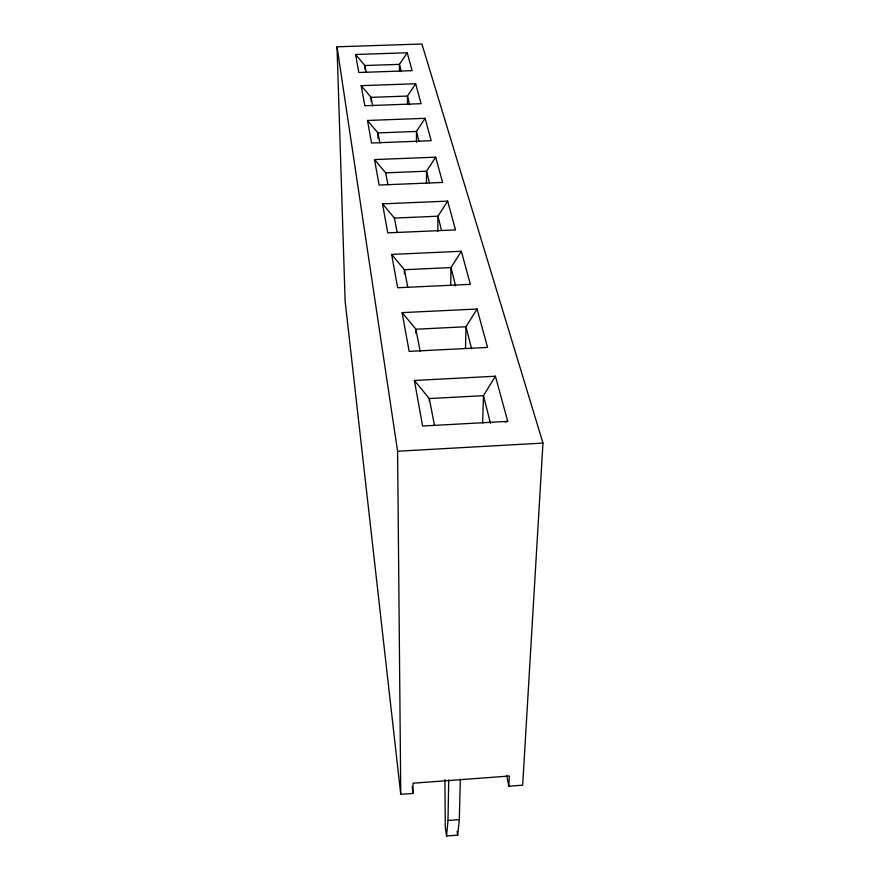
<?xml version="1.0" encoding="UTF-8"?>
<svg xmlns="http://www.w3.org/2000/svg" width="880" height="880" viewBox="0 0 880 880"><rect width="100%" height="100%" fill="white"/><g stroke="black" fill="none" stroke-linecap="round" stroke-linejoin="round"><path stroke-width="1.32" d="M426.492 183.48L426.536 171.193L435.688 157.168L374.517 159.577L379.115 185.042L442.574 182.446L435.688 157.168M429.286 401.258L429.297 398.552L414.381 380.457L495.418 376.233L507.727 421.366L505.175 422.081M437.822 231.319L437.954 216.205L447.667 201.124L382.514 203.863L387.75 232.87L455.521 229.911L447.667 201.124M450.725 285.285L450.978 267.575L461.34 251.273L391.633 254.408L397.65 287.749L470.36 284.35L461.34 251.273M444.906 779.625L445.28 827.09L446.556 836L457.688 835.131L459.327 819.621L460.306 779.053M446.556 836L447.997 820.49L448.712 779.911M465.52 348.436L465.993 326.755L477.092 309.023L402.138 312.631L409.134 351.384L487.564 347.424L477.092 309.023M482.625 423.126L483.472 395.67L495.418 376.233M508.794 786.203L509.322 776.017L413.006 783.222L413.028 793.43L400.763 794.354L345.125 301.191L337.029 46.805L421.894 44L542.971 443.08L522.665 785.158L508.794 786.203L506.671 775.412M425.095 118.316L431.189 140.69L371.525 143L367.466 120.472L425.095 118.316L416.449 131.439L416.449 142.307M415.668 83.743L421.102 103.686L364.804 105.743L361.185 85.668L415.668 83.743L407.473 96.052L407.506 104.192M407.22 52.767L412.093 70.653L358.809 72.501L355.553 54.494L407.22 52.767L399.432 64.361L399.487 71.159M447.997 820.49L459.327 819.621M507.727 421.366L422.609 426.019L414.381 380.457M337.029 46.805L397.595 451.231L542.971 443.08M382.514 203.863L394.416 218.075L437.954 216.205L441.562 230.428M374.517 159.577L385.671 172.843L426.536 171.193L429.528 182.996M355.553 54.494L364.936 65.538L366.234 72.281M361.185 85.668L371.085 97.361L372.746 105.963M367.466 120.472L377.949 132.902L379.907 143M391.633 254.408L404.393 269.709L407.704 286.836M402.138 312.631L415.899 329.219L420.167 351.318M401.269 71.61L399.432 64.361L364.936 65.538L365.024 69.63M409.651 104.61L407.473 96.052L371.085 97.361L371.162 101.442M419.001 141.493L416.449 131.439L377.949 132.902L378.037 138.347M455.631 285.923L450.978 267.575L404.393 269.709L404.415 273.801M471.559 348.722L465.993 326.755L415.899 329.219L415.899 333.289M490.501 423.379L483.472 395.67L429.297 398.552L434.434 425.106M385.671 172.843L387.97 184.701M394.416 218.075L397.177 232.364M457.105 831.314L457.688 835.131M412.203 786.599L413.028 793.43M397.595 451.231L400.763 794.354"/></g></svg>
